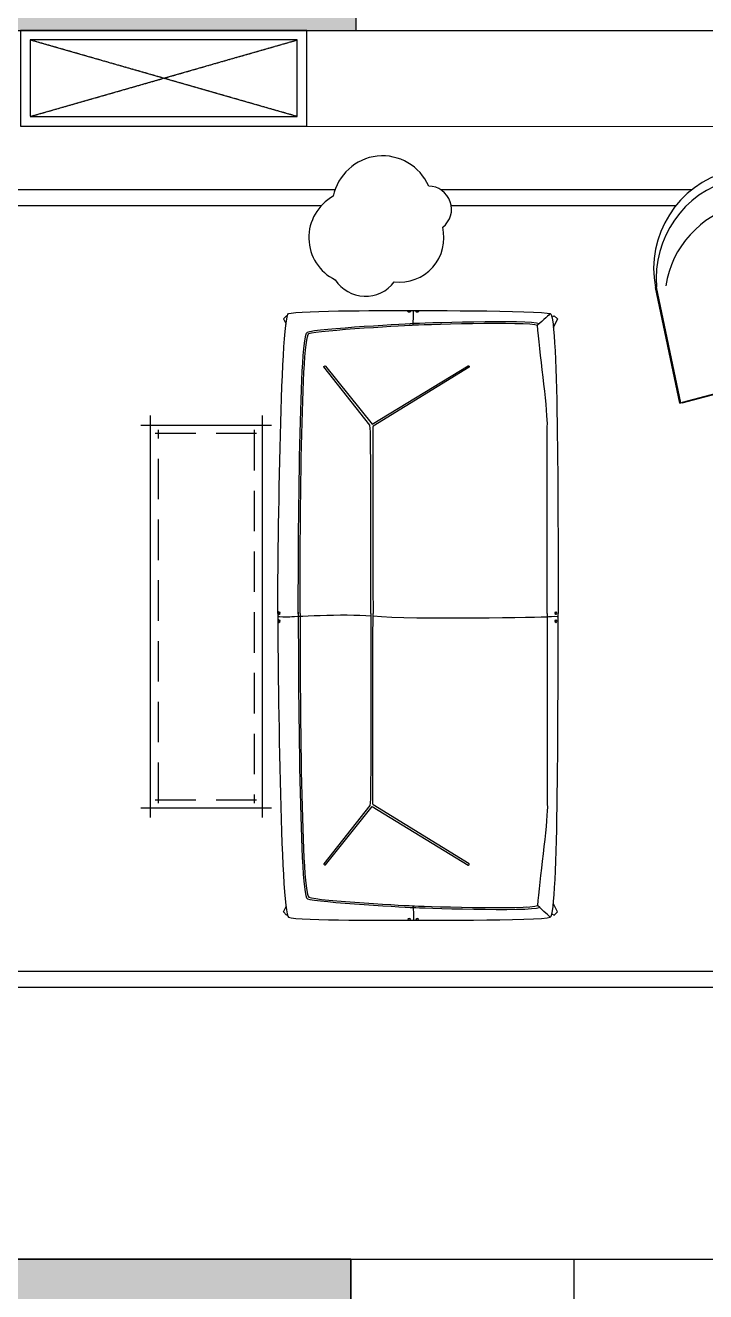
# Model space of a CAD drawing. Header units: millimetres. Extents: x -18923 to 87021, y -73077 to -1985.
# Drawn here: x 24870 to 27004, y -63077 to -59106 of the extents above; entities that cross this region are included whole.
import ezdxf

# ---------------------------------------------------------------- set-up
doc = ezdxf.new("R2010")
doc.units = ezdxf.units.MM
doc.header["$LTSCALE"] = 10
doc.linetypes.add('DASH', pattern=[0.35, 0.25, -0.1])
doc.linetypes.add('DASHED', pattern=[19.05, 12.7, -6.35])
for name, color, linetype in [('1结构-填充-剪力墙', 251, 'Continuous'), ('1结构-墙体', 7, 'Continuous'), ('1结构-墙体-基层', 233, 'Continuous'), ('2平面-家具-活动', 133, 'Continuous'), ('2平面-家具-细线', 8, 'Continuous'), ('DISEGNO', 7, 'Continuous')]:
    doc.layers.add(name, color=color, linetype=linetype)

# ---------------------------------------------------------------- blocks, each defined once
blk = doc.blocks.new('block 838')
at = {"layer": 'DISEGNO', "color": 250, "lineweight": 35, "true_color": 0x19161a}
blk.add_open_spline([(47.22, 358.87), (47.22, 358.75), (47.01, 358.65), (46.75, 358.65), (46.75, 358.65), (46.75, 358.65), (46.75, 358.65), (46.5, 358.65), (46.29, 358.75), (46.29, 358.87), (46.29, 358.87), (46.29, 358.87), (46.29, 358.87), (46.29, 358.99), (46.5, 359.09), (46.75, 359.09), (46.75, 359.09), (46.75, 359.09), (46.75, 359.09), (47.01, 359.09), (47.22, 358.99), (47.22, 358.87)], degree=3, knots=[0, 0, 0, 0, 1, 1, 1, 2, 2, 2, 3, 3, 3, 4, 4, 4, 5, 5, 5, 6, 6, 6, 7, 7, 7, 7], dxfattribs=at)
blk = doc.blocks.new('block 839')
at = {"layer": 'DISEGNO', "color": 250, "lineweight": 35, "true_color": 0x19161a}
blk.add_open_spline([(50.03, 358.87), (50.03, 358.75), (49.82, 358.65), (49.57, 358.65), (49.57, 358.65), (49.57, 358.65), (49.57, 358.65), (49.31, 358.65), (49.1, 358.75), (49.1, 358.87), (49.1, 358.87), (49.1, 358.87), (49.1, 358.87), (49.1, 358.99), (49.31, 359.09), (49.57, 359.09), (49.57, 359.09), (49.57, 359.09), (49.57, 359.09), (49.82, 359.09), (50.03, 358.99), (50.03, 358.87)], degree=3, knots=[0, 0, 0, 0, 1, 1, 1, 2, 2, 2, 3, 3, 3, 4, 4, 4, 5, 5, 5, 6, 6, 6, 7, 7, 7, 7], dxfattribs=at)
blk = doc.blocks.new('block 842')
at = {"layer": 'DISEGNO', "color": 250, "lineweight": 35, "true_color": 0x19161a}
blk.add_open_spline([(47.22, 262.93), (47.22, 262.81), (47.01, 262.71), (46.75, 262.71), (46.75, 262.71), (46.75, 262.71), (46.75, 262.71), (46.5, 262.71), (46.29, 262.81), (46.29, 262.93), (46.29, 262.93), (46.29, 262.93), (46.29, 262.93), (46.29, 263.06), (46.5, 263.16), (46.75, 263.16), (46.75, 263.16), (46.75, 263.16), (46.75, 263.16), (47.01, 263.16), (47.22, 263.06), (47.22, 262.93)], degree=3, knots=[0, 0, 0, 0, 1, 1, 1, 2, 2, 2, 3, 3, 3, 4, 4, 4, 5, 5, 5, 6, 6, 6, 7, 7, 7, 7], dxfattribs=at)
blk = doc.blocks.new('block 843')
at = {"layer": 'DISEGNO', "color": 250, "lineweight": 35, "true_color": 0x19161a}
blk.add_open_spline([(50.03, 262.93), (50.03, 262.81), (49.82, 262.71), (49.57, 262.71), (49.57, 262.71), (49.57, 262.71), (49.57, 262.71), (49.31, 262.71), (49.1, 262.81), (49.1, 262.93), (49.1, 262.93), (49.1, 262.93), (49.1, 262.93), (49.1, 263.06), (49.31, 263.16), (49.57, 263.16), (49.57, 263.16), (49.57, 263.16), (49.57, 263.16), (49.82, 263.16), (50.03, 263.06), (50.03, 262.93)], degree=3, knots=[0, 0, 0, 0, 1, 1, 1, 2, 2, 2, 3, 3, 3, 4, 4, 4, 5, 5, 5, 6, 6, 6, 7, 7, 7, 7], dxfattribs=at)
blk = doc.blocks.new('DivanoCarmel2400P')
for p, q in [((208107.1, 8759.2), (208117.7, 8769.8)), ((208108.6, 8756.2), (208107.1, 8759.2)), ((208117.7, 8769.8), (208136.2, 8760.7)), ((210173.3, 8769.8), (210155, 8760.7)), ((210183.9, 8759.2), (210173.3, 8769.8)), ((210182.4, 8756.2), (210183.9, 8759.2)), ((208138.2, 7928.7), (208138.2, 7928.7)), ((208111.6, 7840.3), (208107.1, 7831.2)), ((208107.1, 7831.2), (208117.7, 7820.6)), ((208117.7, 7820.6), (208148.6, 7835.3)), ((210173.3, 7820.6), (210142.6, 7835.2)), ((210183.9, 7831.2), (210173.3, 7820.6)), ((210179.4, 7840.3), (210183.9, 7831.2))]:
    blk.add_line(p, q)
for points in [[(209152.3, 8789.7), (208995.5, 8789.7), (208111.6, 8781.2), (208099.6, 8752)], [(209152.3, 8789.7), (209309, 8789.7), (210179.5, 8781.2), (210191.4, 8752)], [(208099.6, 8752), (208087.6, 8722.8), (208089, 8356), (208089, 8356)], [(208099.6, 8752), (208099.6, 8752), (208099.6, 8752), (208099.6, 8752)], [(210191.4, 8752), (210191.4, 8752), (210191.4, 8752), (210191.4, 8752)], [(210191.4, 8752), (210203.4, 8722.8), (210202, 8356), (210202, 8356)], [(209156.8, 8718.6), (209032.2, 8718.6), (208175.7, 8717.1), (208163.5, 8687.2)], [(209152.3, 8712.6), (208995.5, 8712.6), (208180.7, 8711.1), (208168.7, 8681.9)], [(209151.3, 8718.6), (209311.9, 8718.6), (210115.3, 8717.1), (210127.6, 8687.2)], [(209152.3, 8712.6), (209309, 8712.6), (210110.4, 8711.1), (210122.3, 8681.9)], [(208163.5, 8687.2), (208151.2, 8657.3), (208132.9, 8316.3), (208132.9, 8316.3)], [(208168.7, 8681.9), (208156.7, 8652.7), (208138.9, 8319.9), (208138.9, 8319.9)], [(208163.5, 8687.2), (208163.5, 8687.2), (208163.5, 8687.2), (208163.5, 8687.2)], [(208168.7, 8681.9), (208168.7, 8681.9), (208168.7, 8681.9), (208168.7, 8681.9)], [(210122.3, 8681.9), (210122.3, 8681.9), (210122.3, 8681.9), (210122.3, 8681.9)], [(210122.3, 8681.9), (210134.3, 8652.7), (210152.1, 8319.9), (210152.1, 8319.9)], [(210127.6, 8687.2), (210127.6, 8687.2), (210127.6, 8687.2), (210127.6, 8687.2)], [(210127.6, 8687.2), (210139.8, 8657.3), (210158.1, 8316.3), (210158.1, 8316.3)], [(208089, 8356), (208089, 8356), (208087.6, 7874.5), (208099.6, 7845.3)], [(208089, 8356), (208089, 8356), (208089, 8356), (208089, 8356)], [(208092.5, 8338.8), (208091.3, 8338.8), (208090.3, 8336.7), (208090.3, 8334.2)], [(208094.7, 8334.2), (208094.7, 8336.7), (208093.7, 8338.8), (208092.5, 8338.8)], [(208092.5, 8338.8), (208092.5, 8338.8), (208092.5, 8338.8), (208092.5, 8338.8)], [(210202, 8356), (210202, 8356), (210203.4, 7874.5), (210191.4, 7845.3)], [(210196.3, 8334.2), (210196.3, 8336.7), (210197.3, 8338.8), (210198.5, 8338.8)], [(210198.5, 8338.8), (210198.5, 8338.8), (210198.5, 8338.8), (210198.5, 8338.8)], [(210198.5, 8338.8), (210199.7, 8338.8), (210200.7, 8336.7), (210200.7, 8334.2)], [(210202, 8356), (210202, 8356), (210202, 8356), (210202, 8356)], [(208138.8, 8320.1), (208133.6, 8319.9), (208094.3, 8319.7), (208088.9, 8319.5)], [(208090.3, 8334.2), (208090.3, 8334.2), (208090.3, 8334.2), (208090.3, 8334.2)], [(208090.3, 8334.2), (208090.3, 8331.6), (208091.3, 8329.5), (208092.5, 8329.5)], [(208092.5, 8310.7), (208091.3, 8310.7), (208090.3, 8308.6), (208090.3, 8306)], [(208090.3, 8306), (208090.3, 8306), (208090.3, 8306), (208090.3, 8306)], [(208090.3, 8306), (208090.3, 8303.5), (208091.3, 8301.4), (208092.5, 8301.4)], [(208092.5, 8329.5), (208093.7, 8329.5), (208094.7, 8331.6), (208094.7, 8334.2)], [(208094.7, 8306), (208094.7, 8308.6), (208093.7, 8310.7), (208092.5, 8310.7)], [(208092.5, 8310.7), (208092.5, 8310.7), (208092.5, 8310.7), (208092.5, 8310.7)], [(208092.5, 8301.4), (208093.7, 8301.4), (208094.7, 8303.5), (208094.7, 8306)], [(208094.7, 8334.2), (208094.7, 8334.2), (208094.7, 8334.2), (208094.7, 8334.2)], [(208094.7, 8306), (208094.7, 8306), (208094.7, 8306), (208094.7, 8306)], [(208132.9, 8316.3), (208132.9, 8316.3), (208118.5, 7910.3), (208133.8, 7883.5)], [(208138.9, 8319.9), (208138.9, 8319.9), (208124.9, 7915.7), (208139.8, 7889.5)], [(208132.9, 8316.3), (208132.9, 8316.3), (208132.9, 8316.3), (208132.9, 8316.3)], [(208138.9, 8319.9), (208138.9, 8319.9), (208138.9, 8319.9), (208138.9, 8319.9)], [(210152.1, 8319.9), (210152.1, 8319.9), (210166.2, 7915.7), (210151.3, 7889.5)], [(210152.1, 8319.9), (210152.1, 8319.9), (210152.1, 8319.9), (210152.1, 8319.9)], [(210152.2, 8320.1), (210157.4, 8319.9), (210196.7, 8319.7), (210202.1, 8319.5)], [(210158.1, 8316.3), (210158.1, 8316.3), (210172.5, 7910.3), (210157.2, 7883.5)], [(210158.1, 8316.3), (210158.1, 8316.3), (210158.1, 8316.3), (210158.1, 8316.3)], [(210198.5, 8329.5), (210197.3, 8329.5), (210196.3, 8331.6), (210196.3, 8334.2)], [(210196.3, 8334.2), (210196.3, 8334.2), (210196.3, 8334.2), (210196.3, 8334.2)], [(210196.3, 8306), (210196.3, 8308.6), (210197.3, 8310.7), (210198.5, 8310.7)], [(210198.5, 8301.4), (210197.3, 8301.4), (210196.3, 8303.5), (210196.3, 8306)], [(210196.3, 8306), (210196.3, 8306), (210196.3, 8306), (210196.3, 8306)], [(210200.7, 8334.2), (210200.7, 8331.6), (210199.7, 8329.5), (210198.5, 8329.5)], [(210198.5, 8310.7), (210198.5, 8310.7), (210198.5, 8310.7), (210198.5, 8310.7)], [(210198.5, 8310.7), (210199.7, 8310.7), (210200.7, 8308.6), (210200.7, 8306)], [(210200.7, 8306), (210200.7, 8303.5), (210199.7, 8301.4), (210198.5, 8301.4)], [(210200.7, 8334.2), (210200.7, 8334.2), (210200.7, 8334.2), (210200.7, 8334.2)], [(210200.7, 8306), (210200.7, 8306), (210200.7, 8306), (210200.7, 8306)], [(208100.7, 7846.3), (208100.7, 7846.3), (208122.7, 7869.6), (208139.8, 7889.5)], [(208480.8, 7855.4), (208419.9, 7855.4), (208225.3, 7882.8), (208139.8, 7889.5)], [(209152.3, 7855.9), (209117.1, 7855.9), (208503, 7855.4), (208480.8, 7855.4)], [(209140.9, 7821.7), (209142.7, 7828.2), (209139.8, 7856), (209139.8, 7856)], [(209139.8, 7856), (209139.8, 7856), (209139.8, 7856), (209139.8, 7856)], [(209152.3, 7855.9), (209187.4, 7855.9), (209788.1, 7855.4), (209810.2, 7855.4)], [(209810.2, 7855.4), (209871.2, 7855.4), (210065.7, 7882.8), (210151.3, 7889.5)], [(210190.3, 7846.3), (210190.3, 7846.3), (210168.3, 7869.6), (210151.3, 7889.5)], [(208099.6, 7845.3), (208099.6, 7845.3), (208099.6, 7845.3), (208099.6, 7845.3)], [(208099.6, 7845.3), (208111.6, 7816.1), (208876.9, 7818.2), (209152.3, 7818.2)], [(208480.8, 7855.4), (208480.8, 7855.4), (208480.8, 7855.4), (208480.8, 7855.4)], [(210191.4, 7845.3), (210179.5, 7816.1), (209427.6, 7818.2), (209152.3, 7818.2)], [(209810.2, 7855.4), (209810.2, 7855.4), (209810.2, 7855.4), (209810.2, 7855.4)], [(210191.4, 7845.3), (210191.4, 7845.3), (210191.4, 7845.3), (210191.4, 7845.3)]]:
    blk.add_open_spline(points, degree=3)
at = {"color": 8}
for points in [[(209141.8, 8788.8), (209141.8, 8788.8), (209139.9, 8757.8), (209140.9, 8749.8)], [(209140.9, 8749.8), (209140.9, 8749.8), (209140.9, 8749.8), (209140.9, 8749.8)], [(209140.9, 8749.8), (209140.9, 8749.8), (209152.4, 8557.4), (209144.1, 8466.9)], [(208281.3, 8628.2), (208279.9, 8625.6), (208281.3, 8624.2), (208281.3, 8624.2)], [(208284.3, 8629.7), (208284.3, 8629.7), (208282.7, 8630.7), (208281.3, 8628.2)], [(208281.3, 8628.2), (208281.3, 8628.2), (208281.3, 8628.2), (208281.3, 8628.2)], [(208281.3, 8624.2), (208281.3, 8624.2), (208281.3, 8624.2), (208281.3, 8624.2)], [(208281.3, 8624.2), (208281.3, 8624.2), (208281.3, 8624.2), (208281.3, 8624.2)], [(208281.3, 8624.2), (208281.3, 8624.2), (208281.3, 8624.2), (208281.3, 8624.2)], [(208281.3, 8624.2), (208281.3, 8624.2), (208482.9, 8463.1), (208482.9, 8463.1)], [(208486.2, 8470.5), (208486.2, 8470.5), (208284.3, 8629.7), (208284.3, 8629.7)], [(208284.3, 8629.7), (208284.3, 8629.7), (208284.3, 8629.7), (208284.3, 8629.7)], [(209804.9, 8470.5), (209804.9, 8470.5), (210006.7, 8629.7), (210006.7, 8629.7)], [(210009.8, 8624.2), (210009.8, 8624.2), (209808.2, 8463.1), (209808.2, 8463.1)], [(210006.7, 8629.7), (210006.7, 8629.7), (210008.3, 8630.7), (210009.7, 8628.2)], [(210006.7, 8629.7), (210006.7, 8629.7), (210006.7, 8629.7), (210006.7, 8629.7)], [(210009.7, 8628.2), (210009.7, 8628.2), (210009.7, 8628.2), (210009.7, 8628.2)], [(210009.7, 8628.2), (210011.2, 8625.6), (210009.7, 8624.2), (210009.7, 8624.2)], [(210009.7, 8624.2), (210009.7, 8624.2), (210009.7, 8624.2), (210009.7, 8624.2)], [(210009.7, 8624.2), (210009.7, 8624.2), (210009.8, 8624.2), (210009.8, 8624.2)], [(210009.8, 8624.2), (210009.8, 8624.2), (210009.8, 8624.2), (210009.8, 8624.2)], [(208537.3, 8467.8), (208505.1, 8467.8), (208486.2, 8470.5), (208486.2, 8470.5)], [(208486.2, 8470.5), (208486.2, 8470.5), (208486.2, 8470.5), (208486.2, 8470.5)], [(209753.7, 8467.8), (209786, 8467.8), (209804.9, 8470.5), (209804.9, 8470.5)], [(209804.9, 8470.5), (209804.9, 8470.5), (209804.9, 8470.5), (209804.9, 8470.5)], [(208482.9, 8463.1), (208482.9, 8463.1), (208280.5, 8130.3), (208280.5, 8130.3)], [(208284.9, 8126.6), (208284.9, 8126.6), (208489.6, 8459.6), (208489.6, 8459.6)], [(208482.9, 8463.1), (208482.9, 8463.1), (208482.9, 8463.1), (208482.9, 8463.1)], [(208489.6, 8459.6), (208489.6, 8459.6), (208506.1, 8460.5), (208538.2, 8460.5)], [(208489.6, 8459.6), (208489.6, 8459.6), (208489.6, 8459.6), (208489.6, 8459.6)], [(209152.3, 8467), (209132.4, 8467), (208570.4, 8467.8), (208537.3, 8467.8)], [(208537.3, 8467.8), (208537.3, 8467.8), (208537.3, 8467.8), (208537.3, 8467.8)], [(208538.2, 8460.5), (208538.2, 8460.5), (208538.2, 8460.5), (208538.2, 8460.5)], [(208538.2, 8460.5), (208571.1, 8460.5), (209132.6, 8459.6), (209152.3, 8459.6)], [(209139.8, 7856), (209139.8, 7856), (209128.6, 8323.4), (209143, 8459.3)], [(209152.3, 8467), (209172.1, 8467), (209720.6, 8467.8), (209753.7, 8467.8)], [(209752.9, 8460.5), (209719.9, 8460.5), (209172, 8459.6), (209152.3, 8459.6)], [(209801.4, 8459.6), (209801.4, 8459.6), (209784.9, 8460.5), (209752.9, 8460.5)], [(209752.9, 8460.5), (209752.9, 8460.5), (209752.9, 8460.5), (209752.9, 8460.5)], [(209753.7, 8467.8), (209753.7, 8467.8), (209753.7, 8467.8), (209753.7, 8467.8)], [(210006.2, 8126.6), (210006.2, 8126.6), (209801.4, 8459.6), (209801.4, 8459.6)], [(209801.4, 8459.6), (209801.4, 8459.6), (209801.4, 8459.6), (209801.4, 8459.6)], [(209808.2, 8463.1), (209808.2, 8463.1), (209808.2, 8463.1), (209808.2, 8463.1)], [(209808.2, 8463.1), (209808.2, 8463.1), (210010.5, 8130.3), (210010.5, 8130.3)], [(208280.5, 8130.3), (208280.5, 8130.3), (208279.4, 8128.1), (208281.2, 8126.3)], [(208280.5, 8130.3), (208280.5, 8130.3), (208280.5, 8130.3), (208280.5, 8130.3)], [(208281.2, 8126.3), (208283, 8124.5), (208284.9, 8126.6), (208284.9, 8126.6)], [(208281.2, 8126.3), (208281.2, 8126.3), (208281.2, 8126.3), (208281.2, 8126.3)], [(208284.9, 8126.6), (208284.9, 8126.6), (208284.9, 8126.6), (208284.9, 8126.6)], [(210009.8, 8126.3), (210008, 8124.5), (210006.2, 8126.6), (210006.2, 8126.6)], [(210006.2, 8126.6), (210006.2, 8126.6), (210006.2, 8126.6), (210006.2, 8126.6)], [(210010.5, 8130.3), (210010.5, 8130.3), (210011.6, 8128.1), (210009.8, 8126.3)], [(210009.8, 8126.3), (210009.8, 8126.3), (210009.8, 8126.3), (210009.8, 8126.3)], [(210010.5, 8130.3), (210010.5, 8130.3), (210010.5, 8130.3), (210010.5, 8130.3)]]:
    blk.add_open_spline(points, degree=3, dxfattribs=at)
at = {"color": 8, "ltscale": 300, "xscale": 9.999999999999998, "yscale": 9.999999999999998, "zscale": 9.999999999999998}
for name in ['block 838', 'block 839']:
    blk.add_blockref(name, (208657.9, 5196.6), dxfattribs=at)
at = {"ltscale": 300, "xscale": 9.999999999999998, "yscale": 9.999999999999998, "zscale": 9.999999999999998}
for name in ['block 842', 'block 843']:
    blk.add_blockref(name, (208657.9, 5196.6), dxfattribs=at)
blk = doc.blocks.new('*U138')
for p, q in [((-600, 380), (-600, -30)), ((600, 380), (600, -30)), ((-630, 350), (630, 350)), ((630, 0), (-630, 0))]:
    blk.add_line(p, q)
at = {"color": 8, "linetype": 'DASHED'}
for p, q in [((-585, 325), (585, 325)), ((-575, 335), (-575, 15)), ((575, 335), (575, 15)), ((585, 25), (-585, 25))]:
    blk.add_line(p, q, dxfattribs=at)
blk = doc.blocks.new('A$C020E78CB')
for p, q in [((-259.4, -48.8), (-244.2, 235.6)), ((-256.4, -48.8), (-241.2, 235.5)), ((256.4, -48.8), (241.2, 235.5)), ((259.4, -48.8), (244.2, 235.6)), ((-259.4, -48.8), (-256.4, -48.8)), ((-259.4, -48.8), (-256.4, -48.8)), ((-256.4, -48.8), (-259.4, -48.8)), ((-256.4, -48.8), (-253.4, -49)), ((-256.4, -48.8), (-253.4, -49)), ((-256.4, -48.8), (-253.4, -48.8)), ((-256.4, -48.8), (-253.4, -48.8)), ((-253.4, -49), (-253.4, -48.8)), ((-253.4, -49), (-253.4, -48.8)), ((-253.4, -48.9), (253.4, -48.9)), ((-253.4, -48.9), (253.4, -48.9)), ((-253.4, -49.1), (-253.4, -48.9)), ((-253.4, -49.1), (-253.4, -48.9)), ((-253.4, -50), (-253.4, -48.9)), ((-253.4, -50), (-253.4, -48.9)), ((253.4, -49.1), (-253.4, -49.1)), ((-253.4, -49.1), (253.4, -49.1)), ((253.4, -50), (-253.4, -50)), ((-253.4, -50), (253.4, -50)), ((253.4, -48.8), (253.3, -47.7)), ((253.4, -49), (256.4, -48.8)), ((253.4, -48.8), (256.4, -48.8)), ((253.4, -49), (253.4, -48.8)), ((253.4, -49), (256.4, -48.8)), ((253.4, -48.8), (256.4, -48.8)), ((253.4, -49), (253.4, -48.8)), ((253.4, -48.9), (253.4, -48.8)), ((253.4, -48.9), (253.4, -48.8)), ((253.4, -49.1), (253.4, -48.9)), ((253.4, -49.1), (253.4, -48.9)), ((253.4, -50), (253.4, -48.9)), ((253.4, -50), (253.4, -48.9)), ((256.4, -48.8), (259.4, -48.8)), ((256.4, -48.8), (259.4, -48.8)), ((259.4, -48.8), (256.4, -48.8))]:
    blk.add_line(p, q)
for centre, radius, start, end in [((0, 216.2), 245, 4.5305, 175.4695), ((0, 193.7), 244.8, 9.8246, 170.1754), ((-0.1, 135.7), 239.6, 23.5715, 156.0009), ((-1565.9, -166.9), 1823.1, 3.7123, 3.8363)]:
    blk.add_arc(centre, radius, start, end)

msp = doc.modelspace()

# ---------------------------------------------------------------- hatches: boundary and pattern name
at = {"layer": '1结构-填充-剪力墙'}
h = msp.add_hatch(color=256, dxfattribs=at)
h.dxf.hatch_style = 1
h.paths.add_polyline_path([(25907.7, -58882.4), (21922.7, -58882.4), (21922.6, -59122.4), (21922.7, -59122.4), (21922.7, -59722.4), (22162.7, -59722.4), (22162.7, -59122.4), (25667.7, -59122.4), (25907.7, -59122.4)])
h = msp.add_hatch(color=256, dxfattribs=at)
h.dxf.hatch_style = 1
h.paths.add_polyline_path([(25890.7, -62975.4), (21905.7, -62975.4), (21905.7, -63701), (22146.7, -63701), (22146.7, -63215.4), (25650.7, -63215.4), (25890.7, -63215.4)])

# ---------------------------------------------------------------- linework, layer by layer
at = {"layer": '1结构-墙体'}
for p, q in [((22162.7, -59122.4), (29342.7, -59122.4)), ((21905.7, -62975.4), (26590.7, -62975.4)), ((25890.7, -62975.4), (25890.7, -65509.4)), ((26590.7, -62975.4), (26590.7, -63191.4))]:
    msp.add_line(p, q, dxfattribs=at)
for points in [[(22162.7, -59122.4), (25667.7, -59122.4), (25907.7, -59122.4), (25907.7, -58882.4), (21922.7, -58882.4), (21922.7, -59822.4), (22162.7, -59822.4)], [(22146.7, -63215.4), (25650.7, -63215.4), (25890.7, -63215.4), (25890.7, -62975.4), (21905.7, -62975.4), (21905.7, -63701), (22146.7, -63701)]]:
    msp.add_lwpolyline(points, close=True, dxfattribs=at)
at = {"layer": '1结构-墙体-基层', "color": 8, "linetype": 'DASH', "ltscale": 0.5}
for p, q in [((25722.7, -59392.4), (24885.2, -59152.4)), ((24885.2, -59392.4), (25722.7, -59152.4))]:
    msp.add_line(p, q, dxfattribs=at)
at = {"layer": '1结构-墙体-基层'}
msp.add_lwpolyline([(25752.7, -59122.4), (24855.2, -59122.4), (24855.2, -59422.4), (25752.7, -59422.4)], close=True, dxfattribs=at)
at = {"layer": '1结构-墙体-基层', "color": 8, "linetype": 'DASH', "ltscale": 0.5}
msp.add_lwpolyline([(25722.7, -59152.4), (24885.2, -59152.4), (24885.2, -59392.4), (25722.7, -59392.4)], close=True, dxfattribs=at)
at = {"layer": '2平面-家具-活动'}
msp.add_line((25752.7, -59422.4), (29342.7, -59426.4), dxfattribs=at)
msp.add_lwpolyline([(25836.1, -59642.6, 0.609058), (25842.1, -59904.6, 0.520567), (26027.1, -59911.2, 0.520567), (26179.1, -59739.5, 0.713326), (26135.1, -59610.8, 0.735933), (25836.1, -59642.6)], format="xyb", dxfattribs=at)
at = {"layer": '2平面-家具-细线', "color": 8, "linetype": 'DASH', "ltscale": 0.5}
msp.add_line((26590.7, -62975.4), (27440.7, -62975.4), dxfattribs=at)
for points in [[(25841.5, -59622.4), (22662.7, -59622.4), (22662.7, -62122.4), (28462.7, -62122.4), (28462.7, -60767.2)], [(26959.9, -59622.4), (26174.2, -59622.4)], [(25798, -59672.4), (22712.7, -59672.4), (22712.7, -62072.4), (28412.7, -62072.4), (28412.7, -60697.7)], [(26910.1, -59672.4), (26206.1, -59672.4)]]:
    msp.add_lwpolyline(points, dxfattribs=at)

# ---------------------------------------------------------------- block references
at = {"layer": '2平面-家具-活动'}
for name, p, xscale, yscale, zscale, rotation in [('A$C020E78CB', (27231.9, -60142.4), 1.300000000038619, 1.300000000038619, 1.300000000038619, 14.99999654950347), ('DivanoCarmel2400P', (33614.5, -250183.6), 0.9047619048506021, 0.9047619048506021, 0.9047619048506021, 90.00000000000001)]:
    msp.add_blockref(name, p, dxfattribs=dict(at, xscale=xscale, yscale=yscale, zscale=zscale, rotation=rotation))
at = {"layer": '2平面-家具-活动', "rotation": 90}
msp.add_blockref('*U138', (25612.7, -60960.1), dxfattribs=at)

doc.saveas('drawing.dxf')
